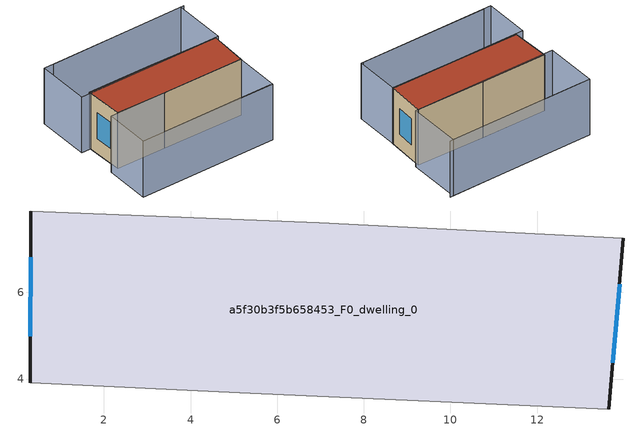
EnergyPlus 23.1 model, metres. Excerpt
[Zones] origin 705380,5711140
a5f30b3f5b658453_F0_dwelling_0
 floor ground (EU_floor_Construction): 13.66,3.31 13.99,7.25 6.98,7.6 0.31,7.88 0.3,3.91 5.38,3.67 z0
 wall outside (EU_wall_Construction): 13.99,7.25 13.66,3.31 / 0.3,3.91 0.31,7.88 z0:6
 wall adiabatic (EU_wall_Construction): 13.66,3.31 5.38,3.67 0.3,3.91 / 0.31,7.88 6.98,7.6 13.99,7.25 z0:6
 window (EU_Window_Construction): 13.9,6.19 13.75,4.37 / 0.3,4.98 0.31,6.81 z1.62:4.38
 roof outside (EU_roof_Construction): 13.99,7.25 13.66,3.31 5.38,3.67 0.3,3.91 0.31,7.88 6.98,7.6 z6
shading: 0.13,-0.77 13.22,-1.23 / 14.81,12.64 0.55,13.11 / 13.49,-1.27 -0.65,-0.74 / -0.65,-0.74 -0.48,3.89 / -0.48,3.89 13.66,3.37 / 13.66,3.37 13.49,-1.27 / -0.48,13.16 14.46,12.65 / 14.46,12.65 14.27,7.24 / 14.27,7.24 -0.66,7.75 / -0.66,7.75 -0.48,13.16 z0:6
[Building]
EU S2 Campaign: North Axis=0; Terrain=City; Solar Distribution=FullExterior
[Site:Location]
London: Latitude=51.5; Longitude=-0.5; Time Zone=0; Elevation=25
[SizingPeriod:WeatherFileDays]
AnnualSizingPeriod: Begin Month=1; Begin Day of Month=1; End Month=12; End Day of Month=31; Day of Week for Start Day=Monday; Use Weather File Daylight Saving Period=No; Use Weather File Rain and Snow Indicators=No
[MATERIAL]
EU_InternalMass_Material: Roughness=MediumRough; Thickness=0.1; Conductivity=1; Density=1800; Specific Heat=900; Thermal Absorptance=0.9; Solar Absorptance=0.7; Visible Absorptance=0.7
[MATERIAL:NOMASS] Roughness=MediumRough; Thermal Absorptance=0.9; Solar Absorptance=0.7; Visible Absorptance=0.7
Name | Thermal Resistance
EU_wall_NoMass | 0.555556
EU_roof_NoMass | 0.510204
EU_floor_NoMass | 1.68919
[WINDOWMATERIAL:SIMPLEGLAZINGSYSTEM]
EU_Window_SimpleGlazing: UFactor=3.96; Solar Heat Gain Coefficient=0.85; Visible Transmittance=0.85
[CONSTRUCTION]
EU_wall_Construction: EU_wall_NoMass
EU_roof_Construction: EU_roof_NoMass
EU_floor_Construction: EU_floor_NoMass
EU_InternalMass_Construction: EU_InternalMass_Material
EU_Window_Construction: EU_Window_SimpleGlazing
[ZONE]
a5f30b3f5b658453_F0_dwelling_0: Type=1; Multiplier=1; Ceiling Height=autocalculate; Volume=323.065; Floor Area=autocalculate; Part of Total Floor Area=Yes
[INTERNALMASS]
a5f30b3f5b658453_F0_dwelling_0_EU_InternalMass: Construction=EU_InternalMass_Construction; Zone or ZoneList=a5f30b3f5b658453_F0_dwelling_0; Surface Area=53.8442
[OTHEREQUIPMENT]
EU_Step8_InternalGain_a5f30b3f5b658453_F0_dwelling_0_f000: Fuel Type=Electricity; Zone or ZoneList or Space or SpaceList=a5f30b3f5b658453_F0_dwelling_0; Schedule=EU_Step8_GainSchedule_a5f30b3f5b658453_F0_dwelling_0_f000; Design Level Calculation Method=Watts/Area; Power per Zone Floor Area=1; Fraction Latent=0; Fraction Radiant=0; Fraction Lost=0; Carbon Dioxide Generation Rate=0; EndUse Subcategory=EU_Step8_InternalGains
[ZONEVENTILATION:DESIGNFLOWRATE]
EU_ConstantAir_a5f30b3f5b658453_F0_dwelling_0: Zone or ZoneList or Space or SpaceList=a5f30b3f5b658453_F0_dwelling_0; Schedule=EU_AlwaysOn; Design Flow Rate Calculation Method=AirChanges/Hour; Air Changes per Hour=0.48; Ventilation Type=Natural; Fan Pressure Rise=0; Fan Total Efficiency=1; Constant Term Coefficient=1; Temperature Term Coefficient=0; Velocity Term Coefficient=0; Velocity Squared Term Coefficient=0; Minimum Indoor Temperature=-100; Maximum Indoor Temperature=100; Delta Temperature=-100; Minimum Outdoor Temperature=-100; Maximum Outdoor Temperature=100; Maximum Wind Speed=40
[HVACTEMPLATE:THERMOSTAT]
EU_HeatOnly_a5f30b3f5b658453_F0_dwelling_0: Constant Heating Setpoint=20; Constant Cooling Setpoint=50
[HVACTEMPLATE:ZONE:IDEALLOADSAIRSYSTEM]
a5f30b3f5b658453_F0_dwelling_0: Template Thermostat=EU_HeatOnly_a5f30b3f5b658453_F0_dwelling_0; System Availability Schedule=EU_AlwaysOn; Maximum Heating Supply Air Temperature=50; Minimum Cooling Supply Air Temperature=13; Maximum Heating Supply Air Humidity Ratio=0.0156; Minimum Cooling Supply Air Humidity Ratio=0.0077; Heating Limit=NoLimit; Cooling Limit=NoLimit; Heating Availability Schedule=EU_AlwaysOn; Cooling Availability Schedule=EU_CoolingOff; Dehumidification Control Type=ConstantSensibleHeatRatio; Cooling Sensible Heat Ratio=0.7; Dehumidification Setpoint=60; Humidification Control Type=None; Humidification Setpoint=30; Outdoor Air Method=None; Outdoor Air Flow Rate per Person=0.00944; Outdoor Air Flow Rate per Zone Floor Area=0; Outdoor Air Flow Rate per Zone=0; Demand Controlled Ventilation Type=None; Outdoor Air Economizer Type=NoEconomizer; Heat Recovery Type=None; Sensible Heat Recovery Effectiveness=0.7; Latent Heat Recovery Effectiveness=0.65
[SIZING:ZONE]
a5f30b3f5b658453_F0_dwelling_0: Zone Cooling Design Supply Air Temperature Input Method=SupplyAirTemperature; Zone Cooling Design Supply Air Temperature=13; Zone Heating Design Supply Air Temperature Input Method=SupplyAirTemperature; Zone Heating Design Supply Air Temperature=50; Zone Cooling Design Supply Air Humidity Ratio=0.008; Zone Heating Design Supply Air Humidity Ratio=0.008; Cooling Design Air Flow Method=DesignDay; Cooling Design Air Flow Rate=0; Cooling Minimum Air Flow per Zone Floor Area=0.000762; Cooling Minimum Air Flow=0; Cooling Minimum Air Flow Fraction=0.2; Heating Design Air Flow Method=DesignDay; Heating Design Air Flow Rate=0; Heating Maximum Air Flow per Zone Floor Area=0.002032; Heating Maximum Air Flow=0.141576; Heating Maximum Air Flow Fraction=0.3; Account for Dedicated Outdoor Air System=No; Dedicated Outdoor Air System Control Strategy=NeutralSupplyAir; Dedicated Outdoor Air Low Setpoint Temperature for Design=autosize; Dedicated Outdoor Air High Setpoint Temperature for Design=autosize; Zone Load Sizing Method=Sensible Load Only No Latent Load; Zone Latent Cooling Design Supply Air Humidity Ratio Input Method=HumidityRatioDifference; Zone Cooling Design Supply Air Humidity Ratio Difference=0.005; Zone Latent Heating Design Supply Air Humidity Ratio Input Method=HumidityRatioDifference; Zone Humidification Design Supply Air Humidity Ratio Difference=0.005
[SCHEDULE:CONSTANT]
Name | Hourly Value
EU_AlwaysOn | 1
EU_CoolingOff | 0
[SCHEDULE:FILE]
EU_Step8_GainSchedule_a5f30b3f5b658453_F0_dwelling_0_f000: File=../../schedules/a5f30b3f5b658453/a5f30b3f5b658453_F0_dwelling_0_f000_gain.csv; Column Number=1; Rows to Skip at Top=0; Number of Hours of Data=8760; Column Separator=Comma; Interpolate to Timestep=No; Minutes per Item=60; Adjust Schedule for Daylight Savings=Yes
